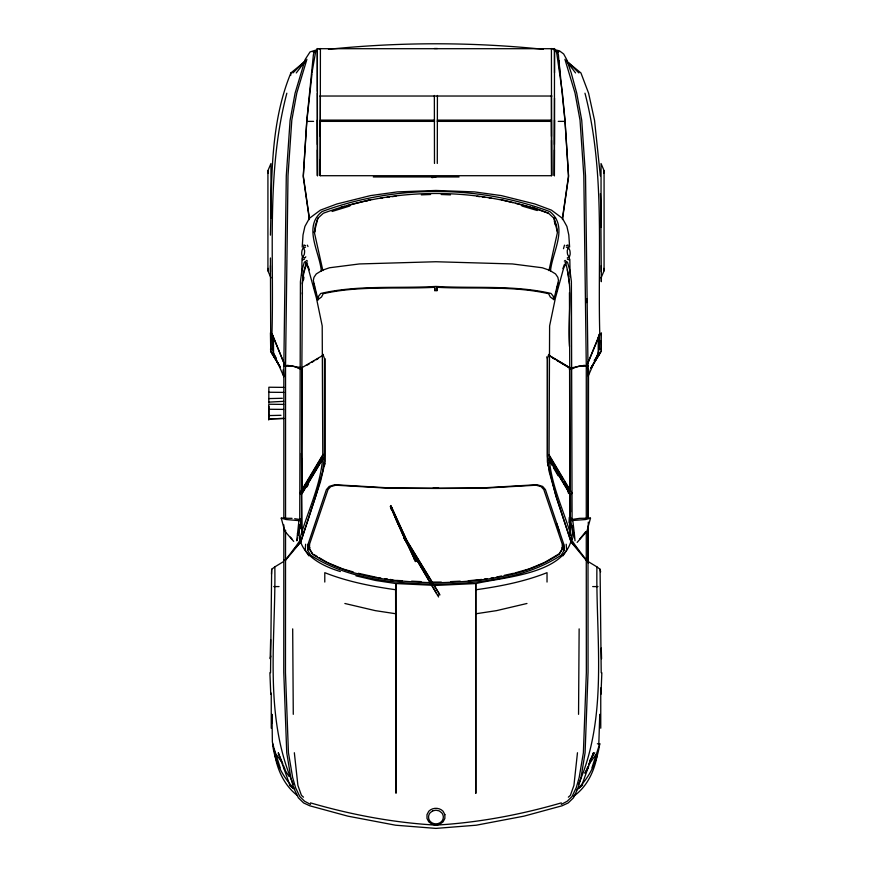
<?xml version="1.0" encoding="UTF-8"?>
<svg xmlns="http://www.w3.org/2000/svg" width="872" height="872" viewBox="0 0 872 872"><rect width="100%" height="100%" fill="white"/><g stroke="black" fill="none" stroke-linecap="round" stroke-linejoin="round"><path stroke-width="1.31" d="M270.44 271.824L270.44 265.579M279.454 365.913L270.734 351.22L270.44 257.97M272.064 723.182L271.977 714.321L272.369 742.018L273.503 746.715M283.836 524.889L283.76 672.094L286.735 752.743L290.888 778.14L293.94 788.473L298.366 797.826L303.641 802.959L309.811 805.804L347.83 816.148L395.539 825.206L435.913 828.4L476.286 825.206L523.996 816.148L562.015 805.804L568.173 802.959L573.449 797.826L577.885 788.473L580.926 778.14L585.09 752.743L588.055 672.094L587.99 526.241M283.836 518.099L283.836 366L286.288 175.828L290.093 120.314L295.085 93.151L305.189 59.449L310.04 51.939L317.353 49.65L317.353 50.816L312.983 51.851M285.547 530.067L285.471 672.715L288.447 752.743L292.654 777.53L295.532 787.536L299.783 796.55L304.611 801.248L310.519 804.376M285.547 517.859L285.547 365.858L288 175.686L291.804 120.173L296.796 93.021L306.9 59.307M340.363 571.552C318.117 564.816 294.42 551.235 299.728 524.53M299.728 520.464L300.426 281.558L301.788 271.105L304.263 262.374L305.233 261.546L308.307 268.576L316.427 298.082L322.204 325.91L322.782 454.824C321.648 484.309 307.358 511.363 299.706 539.441M300.818 521.478L300.818 518.764M317.31 92.966L317.463 175.708L317.31 48.516L317.31 91.397M320.406 48.516L320.22 175.708L551.595 175.708L551.42 48.516M320.373 95.68L320.22 175.708L320.264 159.434M324.787 582.049L324.787 572.675C347.448 581.657 371.548 586.344 395.605 589.723L396.008 793.226L396.03 583.553L375.679 580.49L355.994 575.858M395.605 589.723L396.03 583.553L435.913 585.428L475.785 583.553L475.807 793.226L475.785 583.553C507.591 576.163 577.602 573.547 572.097 525.892M551.442 95.68L551.595 175.708L551.496 140.348M554.516 72.692L554.505 48.516L554.363 175.708L554.516 98.198M599.674 723.182L599.762 714.321L598.802 744.361M601.298 271.824L601.298 265.579M323.261 355.144L301.81 367.755L301.603 491.121L323.414 454.377M301.832 491.121L302.039 367.755M320.329 136.392L320.373 120.118L434.55 120.118M437.286 163.446L437.417 95.473M554.363 175.708L554.428 149.951M554.45 144.523L554.516 120.118M586.736 302.617L586.747 298.573M588.229 562.952L588.295 522.11M588.306 518.033L588.535 369.652L587.107 366.927M268.75 419.999L268.794 404.237L283.683 404.401M268.805 402.995L268.859 387.233L283.847 387.386M268.859 406.363L268.816 419.116L283.673 418.309M434.812 290.638L434.648 287.302C397.774 289.264 359.351 285.406 323.218 293.711L321.528 296.981L317.975 299.608L313.321 280.457L313.975 277.307L316.296 273.917L322.259 270.266L329.551 267.759L359.417 263.944L435.913 261.742L512.409 263.944L542.264 267.759L549.556 270.266L555.519 273.917L557.851 277.307L558.494 280.457L553.84 299.608L550.287 296.981L548.608 293.711C512.474 285.406 474.052 289.264 437.166 287.302L437.003 290.638L434.812 290.638L434.834 287.934M598.301 337.039L598.203 353.291L588.426 375.505M587.15 364.845L599.794 334.565L601.375 332.875L601.004 351.22L590.878 368.213M301.854 369.259L299.957 368.202L302.421 369.259L301.854 369.259L302.377 292.611M569.754 532.999L570.016 494.304L548.673 458.683M570.157 535.659L570.43 494.304L549.098 458.683M601.375 277.198L601.342 281.689L600.786 205.847M272.74 335.698L272.565 349.247L273.546 353.291L283.858 376.737M570.8 537.817L572.108 539.441C564.467 511.363 550.167 484.309 549.044 454.824L549.611 325.91L555.399 298.082L563.508 268.576L566.593 261.546L567.552 262.374L570.037 271.105L571.389 281.558L572.087 520.464M578.55 714.332L579.139 628.876M270.44 235.157C271.879 180.918 269.764 123.998 290.899 72.932L305.276 61.149M301.723 275.356L302.028 257.861M302.213 247.081L303.02 234.917L304.906 226.448L309.386 218.327L320.373 210.152L336.865 203.983L370.491 195.601L397.272 191.905L435.913 190.456L474.542 191.905L501.324 195.601L534.95 203.983L551.453 210.152L562.44 218.327L566.909 226.448L568.795 234.917L569.612 247.081M302.159 458.541L301.603 491.121L301.363 453.222M270.647 639.59L270.178 658.731L270.745 656.071M588.262 376.006L588.426 369.935L587.248 367.526M283.356 561.699L274.833 566.876C275.988 639.002 263.29 716.086 293.275 784.222M274.833 566.876L271.661 569.253L270.527 672.704M588.295 375.451L588.535 369.652M600.982 694.221L601.844 672.748M309.397 548.989L309.647 543.899L328.003 489.574L330.717 486.641L335.72 485.203L388.977 488.233L435.913 488.451L482.848 488.233L536.095 485.203L541.098 486.641L543.812 489.574L562.178 543.899L562.429 548.989L559.29 554.178C523.167 578.103 478.009 581.646 435.913 582.812C393.817 581.646 348.658 578.103 312.536 554.178L309.397 548.989L307.543 550.21L310.672 555.202C347.459 579.095 393.141 583.303 435.913 584.284C478.684 583.292 524.377 579.172 561.154 555.202L564.282 550.21L564.01 544.978L545.425 489.617L542.635 486.423L537.065 484.701L482.783 487.884L435.913 488.298L389.043 487.884L334.761 484.701L329.191 486.423L326.401 489.617L307.816 544.978L307.543 550.21M569.002 522.862L569.274 517.423M569.754 507.907L570.43 494.304L572.065 493.356L549.044 454.824M308.437 543.757L308.165 549.011L310.007 547.78M587.521 363.853L599.838 333.704L599.794 334.565C597.505 254.221 605.506 171.839 584.97 93.206M284.806 365.106L271.988 333.704L284.675 364.845M311.991 73.946L306.813 121.371L303.282 176.951L309.386 219.581M305.614 544.237L305.222 550.188L308.852 555.824M301.527 492.179L301.658 534.329M309.386 218.327L303.282 175.708L306.813 120.118L313.386 54.936L314.116 51.862L317.321 50.107L314.116 51.862M290.703 75.406L290.899 72.932M577.471 752.743L573.939 785.356L570.397 795.351L568.348 797.172M296.731 540.727L298.954 520.628L301.243 520.649L301.254 519.668L294.682 518.72M599.838 333.704C599.053 342.849 600.764 352.844 594.203 360.419M270.952 277.906L267.922 270.789L268.173 268.38M603.827 173.081L604.078 170.683L601.048 163.555L601.048 227.461M597.375 743.772L599.74 743.751C597.462 760.613 589.69 777.519 577.286 789.138M302.333 283.912L303.652 273.481L306.072 265.099L306.857 264.281L307.543 264.707M303.576 279.792L303.903 277.187M562.44 218.327L568.544 175.708L565.012 120.118L562.386 92.966L556.805 53.628L556.107 51.295L554.494 50.107L557.709 51.862L558.44 54.936L559.824 72.692M562.44 219.581L568.544 176.951L565.012 121.371L558.908 60.528M322.869 270.614L314.334 232.279L315.424 225.205L317.866 218.262L323.338 213.237C395.19 186.902 476.635 186.902 548.477 213.237L553.949 218.262L556.401 225.205L557.481 232.279L548.946 270.614M311.991 72.692L315.708 51.295M597.2 755.087C594.519 770.913 586.987 787.045 573.471 796.332M563.486 248.684L564.5 245.13M317.975 299.608L318.629 296.131L320.776 293.45C358.207 284.784 397.763 288.654 435.913 286.43C474.063 288.654 513.619 284.784 551.05 293.45L553.197 296.131L553.84 299.608M297.428 533.261L298.791 532.28L299.532 528.497M298.791 532.28L301.243 520.649L298.845 532.28L299.587 528.497M297.145 540.542L297.668 537.937M298.18 535.321L298.693 532.716M299.205 530.1L299.717 527.495M286.419 559.214L300.698 542.101L320.482 481.726L325.256 461.408L325.125 358.763M271.661 569.253L271.486 574.103M324.319 466.16L324.864 463.555M550.494 271.039C552.129 252.117 569.067 226.709 549.796 211.569C477.551 184.766 394.275 184.766 322.019 211.569C302.758 226.709 319.686 252.117 321.332 271.039M286.834 93.206C266.102 171.806 274.288 254.232 271.933 334.565L270.44 332.875L270.734 351.22M314.334 232.279L317.866 218.262M314.661 232.508L315.304 229.957M575.008 540.727L574.31 533.261L572.948 532.28L570.484 519.668L579.684 518.339L590.497 518.164L586.965 531.19L577.144 542.417M557.23 287.062L558.298 283.171M555.802 293.755L557.938 285.972M591.946 767.807L599.74 743.751M562.941 268.532L564.271 264.707M578.409 788.473L581.569 785.955L593.494 752.754L588.894 764.079M548.957 354.326L547.354 358.512L547.442 456.35L549.109 471.414L556.02 495.983L571.007 541.861L579.139 550.581L586.278 559.922L586.344 672.715L583.379 752.743L579.172 777.53L576.294 787.536L572.043 796.55L567.203 801.248L561.306 804.376M585.297 772.821L587.87 766.575M267.922 270.789L267.922 170.683L270.952 163.555L270.952 218.044M601.048 277.906L604.078 270.789L604.078 170.683M578.496 784.222C608.416 716.065 595.772 639.013 596.917 566.876L587.314 561.056M302.519 489.966L303.881 487.677M305.244 485.377L307.282 481.933M308.644 479.633L310.018 477.344M311.38 475.044L313.419 471.599M314.781 469.3L316.144 467.011M318.193 463.566L322.967 455.533M302.998 490.642L304.361 488.342M305.723 486.053L307.086 483.753M323.403 457.538L301.385 494.304L299.761 493.356L322.782 454.824M322.956 458.683L301.614 494.304L301.886 534.329M306.922 486.936L308.296 484.636M562.429 548.521L559.29 553.709L544.488 562.56M600.307 352.615L590.617 368.475L601.342 351.165M584.796 773.126L588.164 767.742M304.383 62.435L305.396 60.855M562.974 555.824L566.604 550.188L566.211 544.237M589.723 760.537L594.748 752.754M305.222 257.687L305.821 256.782M292.796 550.853L300.35 539.899M588.698 764.668L596.067 754.422M296.262 72.932L305.756 60.539M579.618 539.201L585.581 531.855M299.761 493.356L300.993 491.863M590.497 518.164L585.559 519.538L570.495 520.649M305.723 261.447L306.682 260.445L307.489 261.142M292.927 72.932L305.636 60.397M564.337 261.142L565.143 260.445L566.092 261.447M576.381 789.999L582.714 784.931M390.351 506.447L391.157 506.196L416.217 561.263L415.41 561.514L390.394 506.687L391.157 506.196M567.258 257.97L569.547 256.521L570.114 254.526A4.088 1.177 85.1 0 0 569.732 250.122L568.827 248.248L566.32 247.125M307.184 365.096L309.418 363.766M311.653 362.447L313.887 361.117M316.122 359.787L318.356 358.457M403.736 537.719L404.924 537.425L439.968 594.889L437.45 595.009L403.736 537.719L436.48 593.374M404.03 537.915L404.924 537.425M305.538 247.125L303.031 248.248L302.137 250.122A4.088 1.177 -85.1 0 0 301.756 254.537L302.322 256.521L304.611 257.97M601.375 341.115L599.5 341.922L601.298 341.115L601.342 349.171L599.173 349.247L598.988 334.347M569.46 369.259L571.912 368.202L569.46 369.259L569.46 366.567M530.089 568.49L543.289 563.05M566.277 245.632L567.977 244.956L568.326 248.019L567.312 250.308A4.088 1.177 85.1 0 0 567.683 254.711L569.089 256.826L569.263 259.889L567.41 259.224M332.047 211.471L349.857 206.01M304.448 259.224L302.595 259.889L302.78 256.826L304.175 254.711A4.088 1.177 -85.1 0 0 304.557 250.308L303.532 248.019L303.881 244.956L305.582 245.632M572.141 368.475L579.03 366.12L587.968 366.251L586.66 366.316M413.819 558.058L415.236 558.287L414.167 559.159L413.819 558.058L415.236 558.287M390.95 508.093L392.367 508.322L391.299 509.194L390.95 508.093L392.106 507.733M392.367 508.322L391.299 509.194M366.731 200.822L370.556 199.677L347.263 205.65M514.818 573.002L528.89 568.98M526.961 603.489L496.571 610.629L476.21 613.725M561.306 802.894C520.442 814.764 478.423 822.688 435.913 825.119C393.392 822.688 351.372 814.764 310.519 802.894M340.799 207.318L344.68 206.315M496.288 577.144L501.585 575.967M504.234 575.367L513.499 573.296M570.997 368.867L573.656 368.322M555.573 217.935L553.949 218.262L557.481 232.279M572.141 367.733L584.218 365.346L587.99 366L587.99 518.099M431.945 177.67L435.913 176.951M283.836 560.195L285.547 559.922L292.687 550.581L300.818 541.861L315.806 495.983L322.705 471.414L324.384 456.35L324.46 358.512L322.869 354.141M283.901 560.489L285.787 560.195M476.21 589.723C500.266 586.344 524.377 581.657 547.027 572.675L547.027 582.049M481.682 579.444L468.286 580.774M484.342 579.041L486.99 578.648M490.98 578.038L493.639 577.646M379.963 198.369L382.655 197.988M386.688 197.432L389.37 197.05M392.062 196.68L396.095 196.124M293.701 541.392L284.773 531.19L281.242 518.164L292.055 518.339M328.472 49.312C399.856 41.943 471.97 41.943 543.354 49.312M283.836 366L287.607 365.346L301.81 367.755M283.901 366.251L292.839 366.12L300.884 368.867L298.213 368.322M268.816 402.123L283.673 401.349M441.308 582.082L430.517 582.082M450.748 581.624L460.198 581.166M586.638 366.055L587.99 366L585.526 175.828L581.733 120.314L576.73 93.151L571.215 72.888L566.637 59.449L563.661 53.966L559.432 50.827L554.472 49.65L554.472 50.816L558.843 51.851M421.329 194.87L430.605 194.511M268.827 398.58L282.332 398.286M268.827 415.573L280.98 415.301M270.113 418.734L283.727 418.56M438.594 487.971L433.231 487.971M434.321 48.516L437.417 48.516M318.607 48.701L553.251 48.701M317.31 48.767L320.406 48.767M551.42 48.767L554.505 48.767M319.97 96.029L551.9 96.029M437.275 120.118L551.442 120.118L551.486 136.392M306.813 121.371L313.593 121.371M320.373 121.371L434.55 121.371M437.275 121.371L551.442 121.371M558.233 121.371L565.012 121.371M373.303 176.951L459.043 176.951M273.743 586.584L279.051 586.584M592.688 586.584L597.996 586.584M268.838 392.258L283.825 392.389M268.783 409.262L283.662 409.404M298.954 520.628L286.18 519.538L281.242 518.164M270.44 349.171L272.565 349.247L271.988 333.704M441.21 194.511L450.497 194.87M396.782 580.447L402.177 580.708M411.628 581.166L421.067 581.624M571.923 367.886L570.016 367.755L548.793 355.144M477.071 196.309L479.764 196.68M482.445 197.05L485.137 197.432M489.17 197.988L491.852 198.369M378.186 577.646L380.846 578.038M384.825 578.648L387.484 579.041M390.144 579.444L392.803 579.847M395.605 613.725L375.254 610.629L344.865 603.489M587.968 560.489L586.093 560.195L571.171 542.101L555.889 496.048L547.485 462.247M358.327 573.296L376.857 577.438M501.258 199.677L512.91 202.664M515.494 203.329L531.026 207.318M521.968 206.01L537.294 210.534M342.936 568.98L353.171 571.912M556.107 51.295L557.709 51.862M532.323 207.165L548.477 213.237M328.537 563.05L341.737 568.49M548.368 355.144L569.59 367.755L569.798 491.121M552.368 357.793L554.603 359.122M556.837 360.452L569.133 367.755M313.669 554.385L317.092 556.434M319.37 557.797L327.338 562.56M307.543 263.202L306.857 262.777L306.072 263.595L303.652 271.977L302.333 282.408L302.377 294.104M562.429 548.989L564.282 550.21M561.862 547.78L563.715 549.011L563.432 543.757M596.917 566.876L600.078 569.253L600.623 571.869M293.33 788.473L290.169 785.955L278.244 752.754L282.899 764.079M289.428 784.942L294.703 789.16M568.599 62.849L580.926 72.932L588.6 93.206L594.541 120.369L600.339 175.882M290.103 784.931L293.951 788.299C282.343 776.669 274.288 760.264 272.576 743.751L280.195 767.807M303.478 797.172L301.418 795.351L297.886 785.356L294.344 752.743M296.763 795.057C284.566 785.356 277.427 770.27 274.942 755.087M586.017 558.353L587.99 560.195L586.278 559.922L586.278 531.43M566.179 60.397L578.899 72.932M564.969 262.777L565.754 263.595C573.809 290.365 567.182 319.01 569.449 346.446M570.833 491.863L572.065 493.356M290.42 537.098L292.12 539.201M566.07 60.539L575.564 72.932M276.239 754.422L282.136 762.619M571.52 539.899L579.073 550.853M283.574 767.742L288.959 776.363M438.856 593.211L404.63 537.228M270.538 351.165L280.413 367.319L271.432 352.615M309.397 548.521L312.536 553.709M549.088 455.533L563.399 479.633M564.773 481.933L570.223 491.121L569.449 292.611M551.387 460.122L552.75 462.411M557.524 470.455L558.887 472.744M549.36 458.781L568.326 490.947L568.424 493.018M437.45 595.009L438.594 596.982M548.695 459.479L552.063 465.288M553.404 467.61L558.102 475.741M276.206 358.043L273.546 353.291L273.448 338.391M392.182 508.245L392.444 508.834M402.875 532.356L409.546 546.973M410.658 549.415L415.661 560.38L415.41 561.514M415.323 558.799L414.974 557.698M546.657 356.91L547.485 358.763L547.365 461.408L548.303 466.16M307.369 245.13L308.001 246.547M283.411 765.333L284.948 769.071M307.99 265.982L309.331 269.808M564.925 59.307L575.019 93.021L580.022 120.173L583.815 175.686L586.278 365.858L586.278 517.859M556.554 523.113L559.562 532.149M313.528 283.171L314.596 287.062M314.236 287.27L315.664 292.458M316.732 296.349L317.811 300.24M554.276 221.041L555.235 224.867M567.28 269.83L569.492 283.912M274.026 749.135L274.811 752.754M573.307 534.013L574.081 537.937M572.457 529.762L572.948 532.28M390.645 505.542L416.217 561.263M572.795 520.628L574.31 533.261M603.827 268.38L604.078 270.789M267.922 170.683L268.173 173.081M600.383 193.639L600.863 205.847M269.895 672.748L270.756 694.221M600.078 569.253L601.211 672.704M283.302 369.63L283.498 375.461M601.266 648.092L601.56 658.731M283.444 369.935L283.607 376.006M569.819 259.202L570.125 276.707M293.275 714.332L292.687 628.876M570.43 494.304L570.648 511.973M570.713 517.401L570.746 520.126M436.992 286.583L437.003 290.638M317.31 120.118L317.375 144.523M317.386 149.951L317.463 175.708M568.315 489.203L568.326 491.906M434.485 163.446L434.354 95.473M600.754 687.954L600.754 728.218M568.577 489.432L568.577 493.519M271.247 693.131L271.247 728.218M444.873 814.655L444.862 818.459L443.052 821.871L439.837 824.214L435.935 825.119L432.022 824.214L428.806 821.871L426.997 818.459L426.986 814.655L428.752 811.265C432.556 807.308 439.303 807.308 443.107 811.265L444.873 814.655M432.675 810.884L430.114 812.813A7.118 6.78 0 0 0 430.168 821.413C433.21 824.683 438.66 824.683 441.701 821.413A7.118 6.78 0 0 0 441.755 812.813L439.183 810.884L435.935 810.186L432.675 810.884M414.701 558.854L396.629 521.075L391.626 508.431L402.232 533.631L414.701 558.854"/></g></svg>
